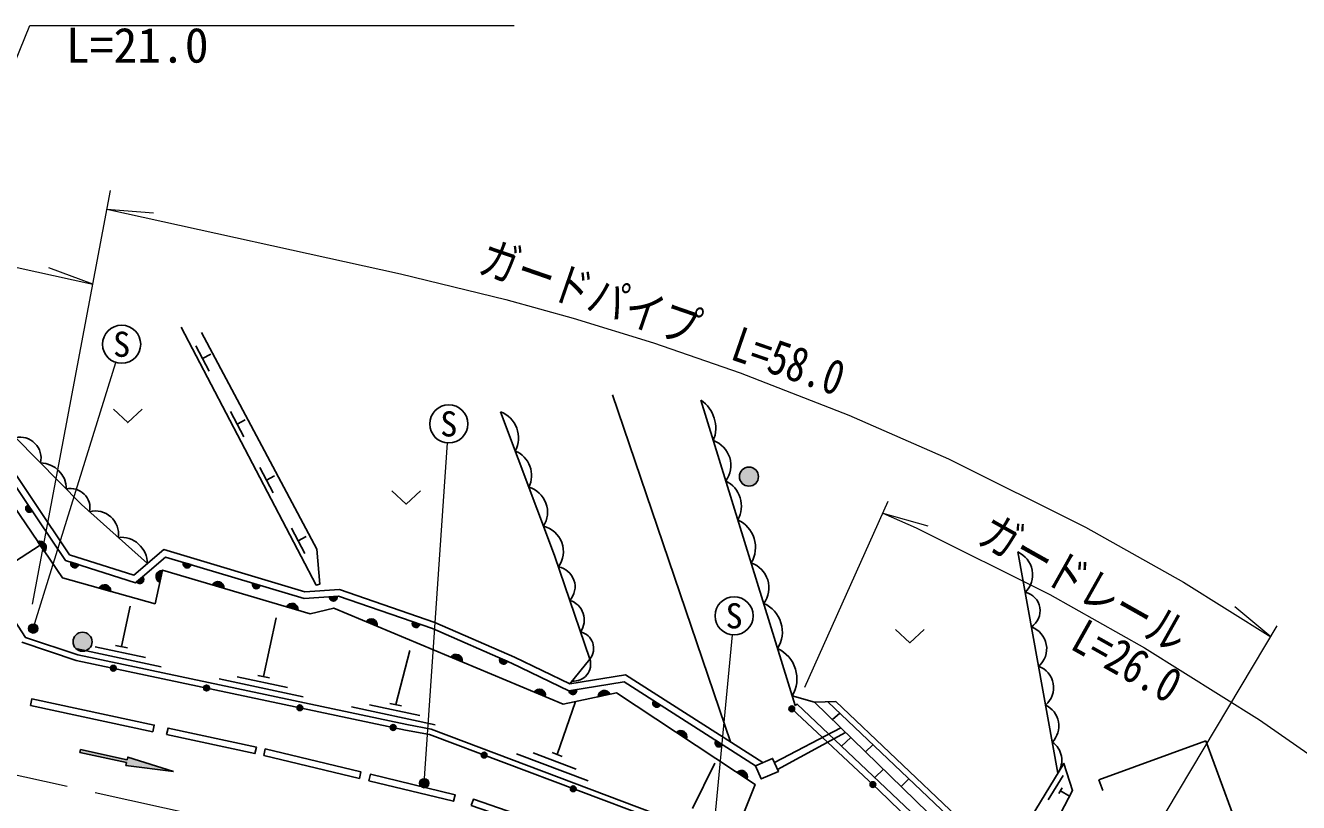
# Model space of a CAD drawing. Units: millimetres at full size, sheet at 1:1000; details may follow other scales. Extents: x 40000 to 680000, y 20000 to 380000.
# Drawn here: x 329447 to 396208, y 297784 to 338532 of the extents above; entities that cross this region are included whole.
import ezdxf
from ezdxf.enums import TextEntityAlignment as Align

# ---------------------------------------------------------------- set-up
doc = ezdxf.new("R2010")
doc.units = ezdxf.units.MM
doc.header["$LTSCALE"] = 1000
doc.linetypes.add('CHAIN', pattern=[18.5, 12, -1.5, 3.5, -1.5])
doc.linetypes.add('DASHED', pattern=[7.5, 6, -1.5])
for name, color, linetype, lineweight in [('M-BGD', 7, 'Continuous', 25), ('M-BMK', 2, 'CHAIN', 13), ('M-STR-HTXT', 7, 'Continuous', 13), ('M-STR-STRC', 7, 'Continuous', 25)]:
    doc.layers.add(name, color=color, linetype=linetype, lineweight=lineweight)
doc.styles.add('ＭＳ ゴシック', font='')
doc.styles.get('ＭＳ ゴシック').set_extended_font_data('MS Gothic')

msp = doc.modelspace()

# ---------------------------------------------------------------- hatches: boundary and pattern name
at = {"layer": 'M-BGD'}
for points in [[(366889, 314874, -1), (367889, 314874, -0.41421), (367389, 314374, -0.41421)], [(329802, 313056, -0.4608), (329494, 313090, -0.4608), (329577, 313388)], [(330446, 310939), (330094, 311456, -0.84072)], [(332228, 310264, -0.4608), (331965, 310101, -0.4608), (331845, 310386)], [(336490, 309338), (336623, 309950, 0.84072)], [(338127, 310258, -0.4608), (337868, 310091, -0.4608), (337742, 310374)], [(333918, 308856), (333315, 309024, -0.84072)], [(335580, 309626, -0.4608), (335580, 309316, -0.4608), (335274, 309364)], [(339852, 309021), (339252, 309198, -0.84072)], [(341753, 309174, -0.4608), (341494, 309007, -0.4608), (341368, 309289)], [(345792, 308595, -0.4608), (345607, 308348, -0.4608), (345391, 308570)], [(343740, 307873), (343140, 308050, -0.84072)], [(347891, 307029), (347313, 307270, -0.84072)], [(350135, 307131, -0.4608), (349869, 306974, -0.4608), (349755, 307262)], [(331941, 306216, -1), (332941, 306216, -0.41421), (332441, 305716, -0.41421)], [(352342, 305168), (351765, 305409, -0.84072)], [(354714, 305192, -0.4608), (354436, 305057, -0.4608), (354346, 305352)], [(333909, 304857, -1), (334202, 304795, -0.41421), (334024, 304679, -0.41421)], [(338800, 303822, -1), (339094, 303760, -0.41421), (338916, 303644, -0.41421)], [(356706, 303344), (356128, 303585, -0.84072)], [(358347, 303714, -0.4608), (358187, 303450, -0.4608), (357951, 303649)], [(360099, 303462), (359486, 303334, -0.84072)], [(362740, 302903, -0.4608), (362444, 302814, -0.4608), (362401, 303120)], [(343692, 302787, -1), (343985, 302724, -0.41421), (343808, 302609, -0.41421)], [(369521, 302801, -1), (369740, 302597, -0.41421), (369528, 302589, -0.41421)], [(348583, 301751, -1), (348877, 301689, -0.41421), (348699, 301573, -0.41421)], [(364107, 301113), (363585, 301458, -0.84072)], [(366000, 300818, -0.4608), (365704, 300728, -0.4608), (365662, 301035)], [(353358, 300324, -1), (353638, 300218, -0.41421), (353445, 300131, -0.41421)], [(367284, 299022), (366761, 299366, -0.84072)], [(358036, 298560, -1), (358316, 298454, -0.41421), (358123, 298366, -0.41421)], [(373776, 298830, -1), (373996, 298626, -0.41421), (373784, 298618, -0.41421)]]:
    msp.add_hatch(color=256, dxfattribs=at).paths.add_polyline_path(points)
at = {"layer": 'M-STR-HTXT'}
for points in [[(330077, 307020, -0.41421), (329968, 306683, -0.41421), (329632, 306792, -1)], [(350547, 298957, -0.41421), (350520, 298605, -0.41421), (350167, 298632, -1)]]:
    msp.add_hatch(color=256, dxfattribs=at).paths.add_polyline_path(points)
at = {"layer": 'M-STR-STRC'}
msp.add_hatch(color=256, dxfattribs=at).paths.add_polyline_path([(337202, 299413), (334809, 300171), (334777, 300024), (332335, 300562), (332303, 300416), (334744, 299878), (334712, 299731)])

# ---------------------------------------------------------------- linework, layer by layer
at = {"layer": 'M-BGD'}
for p, q in [((338388, 321737), (339084, 320409)), ((338736, 321073), (339161, 321296)), ((360223, 319167), (366422, 300963)), ((364865, 318885), (369818, 302865)), ((340195, 318289), (340892, 316960)), ((340543, 317624), (340969, 317847)), ((341734, 315354), (342430, 314025)), ((342082, 314689), (342507, 314912)), ((329802, 313056), (329577, 313388)), ((343403, 312170), (344099, 310841)), ((328220, 309980), (330216, 311276)), ((330094, 311456), (330446, 310939)), ((343751, 311505), (344176, 311728)), ((381483, 310926), (383593, 299327)), ((332228, 310264), (331845, 310386)), ((336490, 309338), (336623, 309950)), ((338127, 310258), (337742, 310374)), ((335580, 309626), (335274, 309364)), ((339252, 309198), (339852, 309021)), ((341753, 309174), (341368, 309289)), ((333315, 309024), (333918, 308856)), ((345792, 308595), (345391, 308570)), ((334483, 305962), (334933, 308088)), ((343140, 308050), (343740, 307873)), ((341937, 304385), (342590, 307468)), ((347313, 307270), (347891, 307029)), ((350135, 307131), (349755, 307262)), ((332157, 305841), (336560, 304909)), ((333100, 305948), (335742, 305389)), ((334175, 306027), (334791, 305897)), ((348863, 302919), (349610, 305756)), ((351765, 305409), (352342, 305168)), ((354714, 305192), (354346, 305352)), ((341629, 304450), (342245, 304319)), ((339612, 304263), (344014, 303332)), ((340554, 304371), (343196, 303812)), ((356128, 303585), (356706, 303344)), ((358347, 303714), (357951, 303649)), ((359486, 303334), (360099, 303462)), ((362740, 302903), (362401, 303120)), ((346538, 302797), (350940, 301866)), ((347481, 302905), (350122, 302346)), ((348555, 302984), (349172, 302853)), ((357329, 300301), (358296, 303085)), ((372152, 302472), (371760, 302143)), ((363585, 301458), (364107, 301113)), ((372727, 301200), (372234, 300747)), ((366000, 300818), (365662, 301035)), ((373890, 300819), (373505, 300443)), ((355204, 300333), (358947, 298921)), ((356080, 300388), (358325, 299541)), ((357067, 300400), (357591, 300202)), ((364426, 297478), (365593, 299850)), ((366761, 299366), (367284, 299022)), ((374437, 299535), (373982, 299089)), ((383865, 299198), (383083, 297918)), ((375775, 299026), (375368, 298628)), ((383821, 298551), (383639, 298252)), ((383730, 298401), (384199, 298115))]:
    msp.add_line(p, q, dxfattribs=at)
at = {"layer": 'M-BGD', "linetype": 'DASHED'}
for p, q in [((368728, 299878), (372208, 301706)), ((368889, 299510), (372456, 301465))]:
    msp.add_line(p, q, dxfattribs=at)
at = {"layer": 'M-BGD'}
for points in [[(322329, 324434), (328922, 316924), (332389, 313416), (335844, 310313)], [(337608, 322707), (344697, 309183), (344880, 309242), (344733, 311078), (338683, 322426)], [(309858, 321465), (312215, 317305), (321036, 317367), (327519, 315228), (331386, 309563), (336243, 308207), (336628, 309973), (344383, 307683), (345614, 307980), (357648, 302950), (360435, 303532), (367713, 298739), (366370, 295370)], [(321915, 317996), (327836, 315962), (331542, 310482), (335215, 309313), (336787, 310659), (344055, 308486), (345868, 308600), (350796, 306904), (354942, 305092), (357934, 303647), (360836, 304121), (367736, 299708)], [(322010, 318334), (328061, 316255), (331764, 310779), (335135, 309706), (336705, 311049), (344095, 308839), (345916, 308954), (350923, 307230), (355088, 305410), (357987, 304010), (360912, 304488), (368121, 299877)], [(334065, 318411), (334815, 317711), (335565, 318411)], [(354355, 318277), (357190, 310736), (359043, 305311), (357987, 304010)], [(311039, 315574), (325484, 312540), (329446, 306439), (332191, 305527), (349438, 301877), (350724, 301638), (362442, 297218), (366370, 295370)], [(348660, 314134), (349410, 313434), (350160, 314134)], [(375074, 306860), (375824, 306160), (376574, 306860)], [(329252, 306187), (332112, 305237), (349380, 301583), (350643, 301348), (362325, 296941), (366259, 295091), (372312, 292145), (377006, 289462), (382476, 285835)], [(369661, 303374), (370822, 303056), (371945, 303082), (381433, 294060), (382077, 294060), (390730, 286478), (391063, 281797), (395759, 278729)], [(369631, 302699), (374197, 298438), (384283, 288667), (389032, 285829)], [(369818, 302865), (369913, 302950), (376875, 296345), (384425, 288991), (389355, 285923), (389807, 281191)], [(400293, 273733), (395759, 277646), (390300, 281604), (389978, 286104), (384738, 289501), (370822, 303056)], [(371520, 303073), (381313, 293760), (381965, 293760), (390446, 286240), (390775, 281627), (395759, 278371)], [(380764, 294696), (383902, 299833), (384359, 298421), (382077, 294060)]]:
    msp.add_lwpolyline(points, dxfattribs=at)
for points in [[(329703, 302876), (336125, 301500), (336198, 301842), (329776, 303218)], [(336850, 301344), (341484, 300351), (341558, 300693), (336923, 301687)], [(341941, 300253), (346957, 299047), (347039, 299387), (342023, 300594)], [(367736, 299708), (368630, 300101), (368930, 299418), (368036, 299026)], [(347453, 298926), (351902, 297849), (351984, 298189), (347535, 299267)], [(352823, 297627), (357218, 296115), (357332, 296445), (352937, 297958)]]:
    msp.add_lwpolyline(points, close=True, dxfattribs=at)
at = {"layer": 'M-BGD', "linetype": 'DASHED'}
msp.add_lwpolyline([(385732, 298967), (391343, 301027), (394133, 293429), (388522, 291369)], close=True, dxfattribs=at)
at = {"layer": 'M-BGD'}
for centre, radius in [((367389, 314874), 500), ((332441, 306216), 500), ((334055, 304826), 150), ((338947, 303791), 150), ((343839, 302756), 150), ((369631, 302699), 150), ((348730, 301720), 150), ((353498, 300271), 150), ((358176, 298507), 150), ((373886, 298728), 150)]:
    msp.add_circle(centre, radius, dxfattribs=at)
for centre, radius, start, end in [((363877, 317417), 1769, 338.29542, 56.06933), ((353840, 316906), 1464, 331.80089, 69.40737), ((329153, 315835), 1113, 347.34863, 101.97473), ((365058, 315462), 1381, 323.92952, 70.43524), ((354604, 314935), 1384, 333.56472, 67.64353), ((330223, 314223), 1369, 359.98153, 89.34183), ((365515, 313326), 1478, 330.86457, 63.50019), ((331822, 313239), 1010, 348.4542, 103.14861), ((355456, 313003), 1371, 327.59825, 73.61001), ((329663, 313204), 203, 115.10402, 313.02741), ((333118, 311870), 1206, 351.43794, 104.70944), ((366139, 311164), 1590, 329.16965, 65.1951), ((356295, 310947), 1359, 323.79193, 76.44968), ((330225, 311166), 318, 314.20989, 114.42762), ((334448, 310301), 1396, 0.4841, 95.66328), ((380955, 309728), 1308, 314.4025, 66.21876), ((332027, 310294), 203, 153.39008, 351.31347), ((336610, 309632), 318, 87.59158, 247.80931), ((337926, 310286), 203, 154.39233, 352.31572), ((357207, 309100), 1061, 317.77135, 79.94029), ((367064, 309051), 1371, 323.09745, 71.26731), ((333602, 308888), 318, 354.29723, 154.51496), ((335448, 309471), 203, 211.59697, 49.52036), ((339537, 309057), 318, 353.43958, 153.65731), ((341552, 309202), 203, 154.39233, 352.31572), ((345594, 308551), 203, 174.6289, 12.55229), ((381654, 307837), 1003, 302.82903, 76.4504), ((343425, 307909), 318, 353.43958, 153.65731), ((357672, 307354), 1081, 324.92701, 72.78463), ((367494, 306723), 1645, 328.23957, 66.12519), ((347581, 307099), 318, 347.20532, 147.42305), ((349935, 307166), 203, 152.04137, 349.96475), ((358357, 305871), 885, 320.72847, 76.98317), ((381790, 305854), 1211, 310.29288, 70.32838), ((368146, 304266), 1758, 329.50034, 64.86441), ((352032, 305238), 318, 347.20532, 147.42305), ((354517, 305243), 203, 147.43815, 345.36154), ((358207, 305032), 881, 263.424, 18.46834), ((382174, 303807), 1192, 310.18439, 70.43687), ((356396, 303414), 318, 347.20532, 147.42305), ((358154, 303650), 203, 180.3176, 18.24099), ((359804, 303344), 318, 21.68585, 181.90358), ((362553, 302985), 203, 138.4371, 336.36048), ((382416, 301796), 1220, 316.22109, 64.40017), ((363816, 301240), 318, 336.52725, 136.74498), ((365814, 300900), 203, 138.4371, 336.36048), ((382648, 300006), 1147, 325.09626, 55.52499), ((366992, 299149), 318, 336.52725, 136.74498)]:
    msp.add_arc(centre, radius, start, end, dxfattribs=at)
at = {"layer": 'M-BMK'}
msp.add_line((278906, 310260), (342665, 296207), dxfattribs=at)
at = {"layer": 'M-STR-HTXT'}
for p, q in [((329815, 308193), (333899, 329882)), ((313851, 329182), (332973, 324967)), ((333714, 328900), (336161, 328711)), ((332973, 324967), (330673, 325824)), ((329854, 306906), (334194, 320861)), ((350357, 298795), (351580, 316641)), ((370312, 303835), (374694, 313591)), ((374407, 312953), (376770, 312289)), ((394750, 306471), (392871, 308051)), ((365301, 293711), (366516, 306579)), ((383097, 286961), (395091, 307043))]:
    msp.add_line(p, q, dxfattribs=at)
for points in [[(321603, 318650), (329670, 338532), (355083, 338532)], [(333714, 328900), (349122, 325504), (354640, 324170), (358171, 323191), (362390, 321888), (366931, 320321), (372629, 318101), (377857, 315807), (385041, 312223), (390175, 309336), (394750, 306471)], [(374407, 312953), (376159, 312184), (383167, 308688), (388132, 305896), (394155, 302124), (399455, 298425), (404613, 294447), (408207, 291497), (408689, 291220)]]:
    msp.add_lwpolyline(points, dxfattribs=at)
for centre in [(329854, 306906), (350357, 298795)]:
    msp.add_circle(centre, 250, dxfattribs=at)
at = {"layer": 'M-STR-STRC'}
msp.add_lwpolyline([(337202, 299413), (334712, 299731), (334744, 299878), (332303, 300416), (332335, 300562), (334777, 300024), (334809, 300171)], close=True, dxfattribs=at)
for centre in [(334491, 321816), (351648, 317639), (366610, 307575)]:
    msp.add_circle(centre, 1000, dxfattribs=at)

# ---------------------------------------------------------------- texts
at = {"layer": 'M-STR-HTXT', "style": 'ＭＳ ゴシック'}
msp.add_text('L=21.0', height=1833, dxfattribs=at).set_placement((331570, 336032), align=Align.BOTTOM_LEFT)
at = {"layer": 'M-STR-HTXT', "style": 'ＭＳ ゴシック', "width": 0.8}
for s, rotation, p in [('ガードパイプ\u3000L=58.0', 340.957, (362374, 321839)), ('ガードレール', 330.642, (384249, 308021))]:
    msp.add_text(s, height=1833, rotation=rotation, dxfattribs=at).set_placement(p, align=Align.BOTTOM_CENTER)
msp.add_text('L=26.0', height=1833, rotation=330.642, dxfattribs=at).set_placement((387668, 306011), align=Align.TOP_CENTER)
at = {"layer": 'M-STR-STRC', "style": 'ＭＳ ゴシック'}
for p in [(334491, 321816), (351648, 317639), (366610, 307575)]:
    msp.add_text('S', height=1320, dxfattribs=at).set_placement(p, align=Align.MIDDLE_CENTER)

doc.saveas('drawing.dxf')
